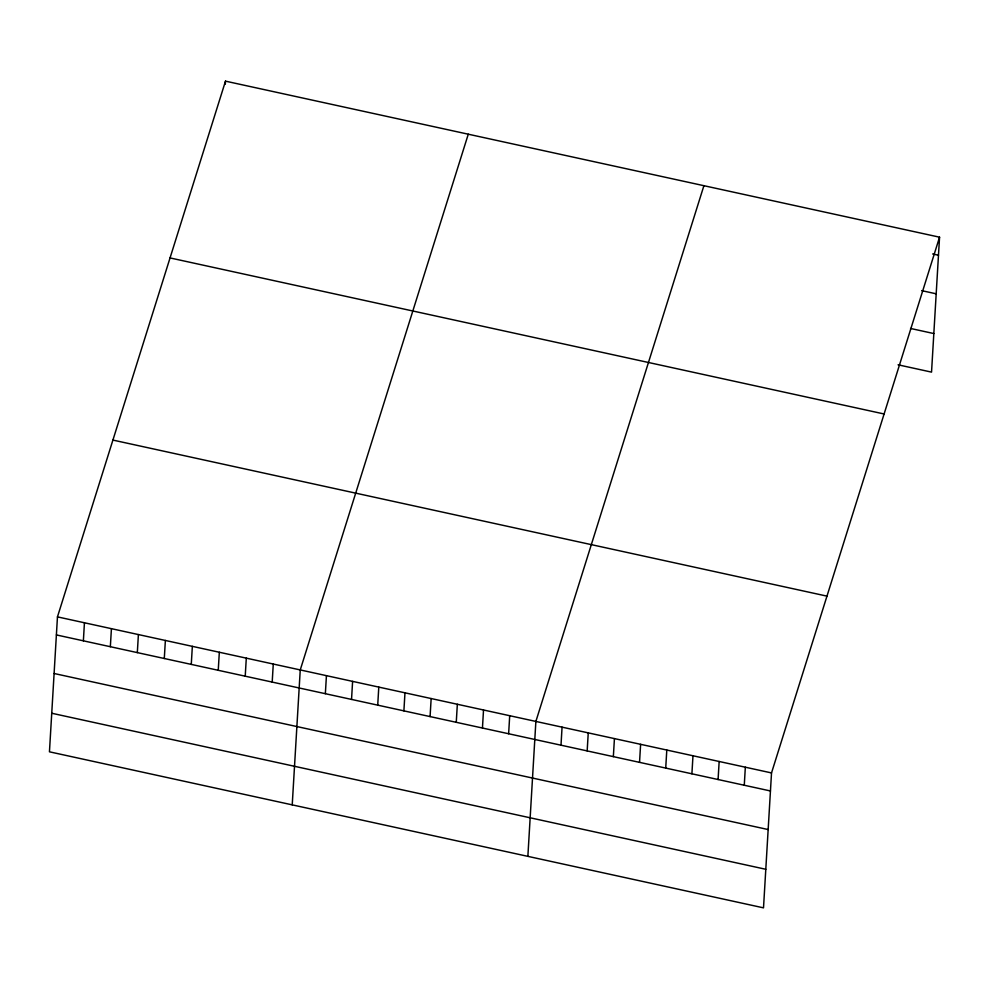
<?xml version="1.0" encoding="UTF-8"?>
<svg xmlns="http://www.w3.org/2000/svg" width="989" height="989" viewBox="0 0 989 989"><rect width="100%" height="100%" fill="white"/><g stroke="black" fill="none" stroke-linecap="round" stroke-linejoin="round"><path stroke-width="1.48" d="M57.461 616.876L49.45 751.813L763.508 907.853L771.519 772.928L939.55 237.187L225.492 81.147L57.461 616.876L771.519 772.928M83.373 640.81L84.436 622.773M110.348 646.707L111.423 628.67M137.323 652.604L138.398 634.567M164.298 658.501L165.373 640.464M225.319 84.152L225.492 81.147M191.273 664.398L192.348 646.349M218.248 670.295L219.323 652.246M245.223 676.192L246.298 658.142M272.198 682.076L273.273 664.039M292.225 804.861L300.248 669.936L468.279 134.195M325.356 693.697L326.432 675.66M351.54 699.421L352.603 681.384M377.724 705.145L378.787 687.095M403.895 710.868L404.971 692.819M430.079 716.58L431.155 698.543M456.263 722.304L457.338 704.267M482.447 728.028L483.522 709.991M508.63 733.751L509.706 715.715M527.866 856.363L535.877 721.426L703.908 185.697M560.998 745.199L562.061 727.15M587.169 750.911L588.245 732.874M613.353 756.634L614.429 738.598M639.537 762.358L640.612 744.321M665.721 768.082L666.796 750.045M691.904 773.806L692.98 755.757M718.088 779.53L719.151 761.481M744.272 785.241L745.335 767.204M939.55 237.187L931.539 372.124L898.074 364.805M932.664 253.963L938.474 255.236M921.637 290.63L936.187 293.807M910.548 328.459L933.826 333.553M170.046 257.931L884.104 413.983M112.919 440.08L826.965 596.132M56.398 634.926L770.443 790.965M54.098 673.497L768.156 829.548M51.737 713.242L765.795 869.282"/></g></svg>
